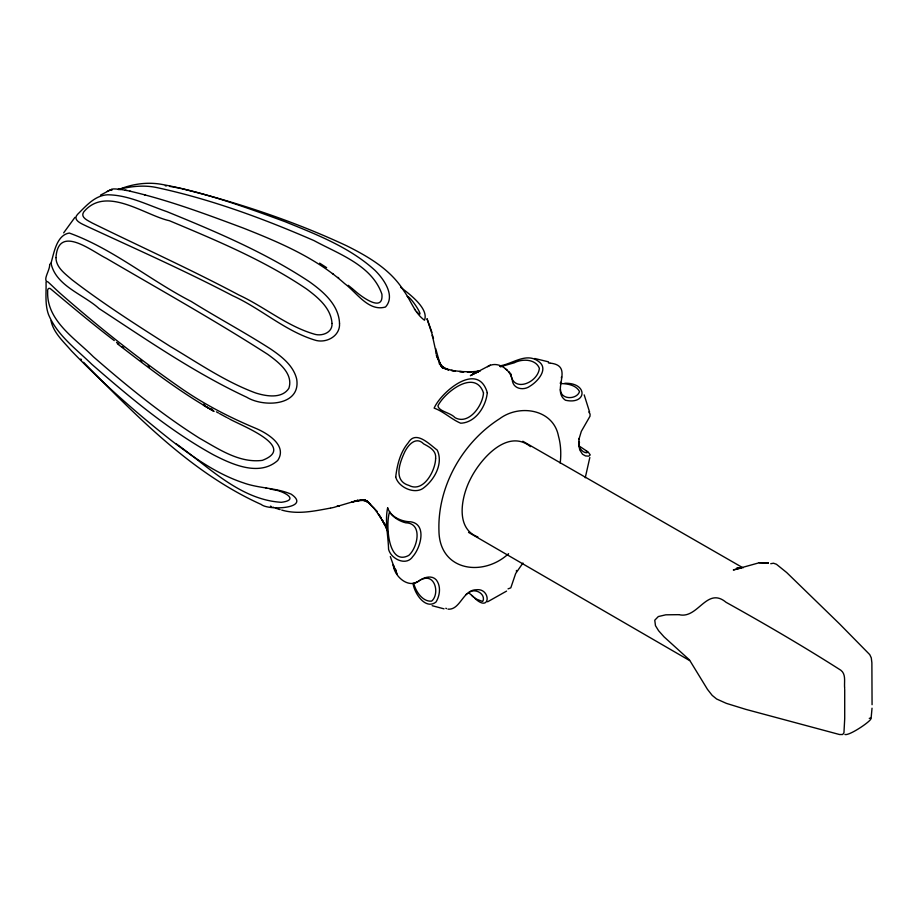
<?xml version="1.0" encoding="UTF-8"?>
<svg xmlns="http://www.w3.org/2000/svg" width="918" height="918" viewBox="0 0 918 918"><rect width="100%" height="100%" fill="white"/><g stroke="black" fill="none" stroke-linecap="round" stroke-linejoin="round"><path stroke-width="1.38" d="M844.709 718.037L844.709 689.326M844.709 718.737L843.94 732.908L842.586 734.526L839.477 734.515L745.829 709.373L726.356 703.36L716.637 699.011L712.207 695.396L707.491 689.395L689.452 659.893L664.035 636.84L658.585 630.712L655.475 625.674L654.764 620.201L658.332 616.552L665.791 614.819L678.597 614.67M872.066 704.714L871.882 662.762L871.285 657.85L869.736 654.614L839.58 623.919L786.68 572.534L776.421 564.26L773.518 563.227L770.741 563.698M872.031 708.191L871.136 717.899M588.794 452.815L590.228 454.915L588.748 456.154L585.466 455.925L582.528 454.238L579.728 449.958L578.707 443.658L579.281 438.138L581.323 431.357L589.999 416.244L590.079 414.052L588.794 411.975M46.038 281.918C46.393 292.716 44.752 303.915 48.436 314.323C56.996 335.173 76.16 349.024 91.834 364.308C129.989 397.551 169.187 430.485 213.71 454.961C232.357 464.542 259.301 476.786 277.718 460.492C287.965 445.184 266.472 432.619 254.47 427.799C228.616 416.921 203.601 403.954 180.548 387.889C138.951 358.995 99.19 327.451 61.07 294.116C56.618 290.203 52.429 285.98 48.046 281.998C41.861 280.667 50.226 270.328 49.687 264.166M578.81 439.493L578.914 438.483M560.209 463.165C561.219 454.169 560.932 444.897 558.477 436.142C553.347 409.061 519.45 403.92 499.736 418.677C462.615 442.246 437.507 486.322 438.942 530.581C439.274 571.088 482.925 577.388 508.583 553.692M560.428 383.139L560.542 382.278M589.826 457.52L585.248 477.785M561.587 376.816L561.346 377.986M588.048 452.287C584.502 454.536 577.766 448.03 578.776 442.912M516.26 571.053L516.627 570.422M63.663 232.862L74.966 217.314M522.939 563.021L515.664 573.532L510.798 587.853L508.044 588.863M483.017 601.038C485.737 593.728 474.663 587.52 468.719 592.81L476.04 598.949L482.225 601.347M487.619 366.707C497.682 359.867 511.785 370.264 512.496 381.486C514.298 389.427 524.27 390.483 529.984 386.157C537.615 381.636 549.205 368.726 538.556 361.428C526.289 352.122 512.737 363.849 500.046 365.857M120.981 188.638C134.143 183.646 148.475 181.856 162.371 184.495C204.45 192.298 244.945 206.94 285.005 221.663C316.503 234.492 349.494 247.149 375.014 270.385C383.667 278.865 395.761 295.768 385.514 306.991C368.566 311.982 356.574 292.349 344.629 283.593C315.597 257.625 279.095 242.249 243.304 228.077C204.978 213.768 166.445 199.321 126.443 190.382C124.32 190.026 108.794 187.272 111.847 190.405M465.713 594.715L466.31 594.29M506.575 591.1L487.596 601.806M387.625 507.838C384.814 521.172 388.199 535.596 388.566 549.228C390.884 558.89 406.226 566.578 412.779 556.56C420.765 547.713 427.099 524.373 410.794 521.814C401.705 521.745 390.414 516.834 387.683 507.838M466.918 593.877L467.514 593.498M578.707 443.658L579.487 442.568L578.719 441.466M100.487 195.132L110.952 189.636M417.311 581.656L416.279 582.219M418.241 581.14L419.136 580.658M480.103 370.861L470.372 375.657L490.304 365.089M420.042 580.187L420.926 579.774M415.728 582.494L414.454 583.01M107.199 191.369L111.48 189.395M480.114 370.677L472.85 373.718L478.542 371.652M421.81 579.396C435.258 573.084 439.871 594.118 431.667 601.106C422.957 602.128 415.59 591.559 413.766 583.251M514.424 362.725C522.353 358.605 535.642 358.927 539.371 368.267C538.005 382.84 512.967 392.996 510.89 374.246M513.747 362.943L500.769 366.638M333.36 507.539L358.066 500.23L351.628 502.203L362.472 499.794L356.62 500.872L365.594 500.195L360.395 500.092L366.856 500.758L362.059 499.897L368.175 502.192M339.121 506.254L337.204 506.013M120.476 188.798L118.066 189.498M759.266 562.745L768.377 562.929L759.266 562.745L733.31 569.963L740.792 568.127L736.764 568.127L740.906 568.208M844.927 734.469C849.712 736.328 878.056 716.465 869.254 718.335M479.127 371.113L473.998 372.1L479.276 371.205L467.331 372.077L472.139 371.779L459.551 371.572L463.911 371.801L451.426 370.447L455.374 371.159L443.405 368.107L448.684 370.034L440.927 365.8L443.853 368.129L439.286 363.677L443.153 368.038L439.343 362.759L441.581 366.259M332.809 507.643L331.042 507.987M330.503 508.09C314.495 511.028 297.788 514.803 281.734 510.064M118.342 189.395C131.044 186.331 144.264 184.782 157.196 187.662C211.186 199.309 263.42 218.576 313.99 240.596C338.604 253.988 371.962 265.233 381.911 294.208C383.793 314.323 359.03 294.827 353.969 289.973M560.347 383.563C567.152 383.598 576.125 384.963 579.522 391.561C577.101 399.663 560.382 400.328 560.428 389.243M679.113 614.681C698.082 619.294 706.734 586.12 726.035 602.288C764.889 623.896 803.376 646.341 840.842 670.243C846.396 674.42 843.929 682.476 844.698 688.362M564.777 383.288C588.197 382.519 587.084 405.079 565.488 400.237C550.743 390.379 574.909 365.857 550.364 363.149M118.433 189.429L120.281 189.567M548.379 362.885L549.871 363.058M165.286 185.803L166.353 185.929M169.543 186.365L172.538 186.847M444.037 608.852L432.149 605.696M125.215 190.256L126.535 190.496M173.536 187.02L177.507 187.777M534.735 358.49L548.528 361.841M178.459 187.972L181.294 188.569M129.817 191.162L130.804 191.38M182.234 188.775C238.496 202.74 293.898 221.181 346.465 245.703C368.267 256.581 390.724 269.594 403.851 290.914C410.862 300.381 414.684 313.187 424.495 320.233C429.119 308.54 409.267 293.898 400.764 287.391M270.018 488.927L272.52 489.535M265.876 487.917L266.69 488.124M273.346 489.742C280.942 490.132 301.483 499.736 281.333 502.307C239.988 499.828 208.156 466.355 176.176 443.796M477.865 536.95C454.731 528.332 461.559 496.168 470.395 479.139C479.988 459.666 507.241 427.811 530.478 446.63M144.596 194.937L145.514 195.201M280.139 509.605L278.556 509.134M448.007 609.15C460.377 610.218 462.844 589.712 476.488 589.746C491.141 587.979 490.843 613.855 474.526 597.997M499.851 366.408L500.838 366.73M277.775 508.882L275.389 508.067M272.898 507.138L273.725 507.447M270.443 506.151L271.258 506.484M446.561 608.6L445.815 608.255M579.602 446.309L588.071 451.966M229.638 419.044C240.872 425.459 297.627 446.882 262.307 460.377C239.346 463.326 218.633 448.982 199.619 438.288C161.752 414.42 126.925 386.03 93.246 356.643C75.104 338.352 46.52 320.715 47.667 291.591C47.07 289.216 49.056 286.944 51.041 289.227C71.868 306.635 92.649 324.134 114.257 340.589M227.721 418.034L228.674 418.539M226.769 417.529L219.609 413.639M743.052 567.863L522.801 441.237M218.541 413.043L216.43 411.849M468.536 532.383L689.556 660.524M211.324 408.889L212.666 409.68M214.135 411.379L203.36 405.079L213.125 410.759C179.125 391.573 148.223 367.533 117.366 343.768M203.498 404.195L204.691 404.93M367.234 501.664L365.284 500.425L370.562 504.177L366.982 501.159L373.947 508.182L381.452 518.406L378.319 514.011L384.826 524.889L382.106 519.554L387.316 530.329L385.078 524.017L388.027 532.566M505.393 368.944L507.493 370.424M586.017 450.761L586.659 451.174M319.636 263.145L326.636 267.666M332.454 273.507L333.475 274.207M337.916 277.362L338.708 277.947M147.867 366.03L149.209 367.016M140.167 360.304L141.831 361.554M122.048 346.591L123.678 347.83M116.529 342.345L118.801 344.089M348.22 285.291L352.282 288.596M352.707 288.94L353.338 289.457M407.225 296.503C410.885 296.17 427.088 322.092 416.359 311.615M473.309 596.941L471.68 595.38M509.008 371.744L510.821 374.085M366.982 501.159L377.424 511.67M83.561 362.289C136.53 416.129 191.472 473.08 261.24 504.475C268.928 510.936 312.028 508.4 291.155 494.159C276.02 487.699 258.945 488.479 243.511 482.879C217.061 474.136 194.019 457.715 172.022 441.042C136.644 413.203 102.759 383.311 71.478 350.906C63.709 341.771 53.519 332.982 51.018 320.761M80.773 358.972L81.507 359.856M414.879 309.756L414.443 309.182M390.77 513.655C394.327 518.062 400.041 521.413 405.745 522.812C422.9 523.099 417.759 547.438 408.785 555.401C387.74 566.716 385.434 522.985 389.691 511.59M390.586 513.369L390.196 512.703M397.046 574.152L393.202 564.708C394.109 576.665 409.256 589.872 420.1 580.13C424.77 577.043 432.114 575.127 436.325 579.958C441.168 586.258 439.929 595.644 435.981 602.07C425.298 610.263 414.133 592.948 413.043 583.263M442.556 368.141L436.394 355.427L440.043 364.09L435.706 348.599M584.181 394.889L589.608 412.102M396.656 573.394L395.761 569.481M395.199 570.204L390.311 556.56M431.919 332.362L427.008 318.695L433.491 338.398M432.045 335.265L432.619 337.067M432.917 338.042L435.407 349.333M435.591 350.504L436.073 354.015M435.625 458.277C435.614 470.349 423.531 493.184 408.98 485.427C392.847 480.837 399.812 462.27 404.895 451.633C408.395 444.656 416.187 436.05 423.691 443.91C429.291 446.882 436.52 450.612 435.625 458.277M487.274 392.64C486.058 406.376 475.581 422.705 460.687 423.209C451.449 419.342 443.715 411.528 434.134 408.12C441.271 391.814 477.957 360.694 487.274 392.64M395.715 476.935C398.091 486.781 413.502 494.4 422.647 488.64C434.065 480.562 443.692 463.831 437.232 450.084C429.635 444.519 415.797 429.693 408.303 442.705C400.237 452.207 397.15 464.818 395.715 476.935M483.488 392.858C482.788 405.595 468.868 425.183 455.076 417.724C450.554 412.526 438.586 411.459 437.943 405.802C444.656 392.181 475.088 368.451 483.488 392.858M51.018 263.156C55.642 285.946 83.481 294.345 99.052 308.563C147.052 339.958 194.65 372.926 246.758 397.242C263.363 407.443 301.001 406.238 296.698 379.145C293.473 365.616 281.746 356.597 270.821 349.127C244.796 332.385 217.44 317.8 191.185 301.437C150.013 280.311 112.994 248.812 69.298 233.046C56.606 235.054 53.978 252.966 51.018 263.156M332.006 323.457C332.706 332.775 321.633 336.642 314.105 334.072C286.852 326.085 264.579 306.922 239.013 295.068C190.875 269.467 141.154 247.022 92.225 223.017C88.633 220.836 80.015 217.658 83.607 212.115C105.765 184.977 144.539 215.225 169.417 220.722C216.499 240.459 264.189 260.31 306.646 289.032C318.007 297.489 331.088 308.207 332.006 323.457M55.975 257.614C55.964 267.436 65.178 273.805 71.788 279.611C103.286 303.824 136.874 325.19 170.369 346.499C198.162 362.954 225.162 381.681 255.629 392.961C266.013 396.243 281.837 399.089 288.872 388.325C293.691 373.546 278.326 362.094 267.861 354.428C215.133 320.577 160.375 289.962 106.304 258.325C91.984 251.325 58.19 223.785 55.975 257.614M339.522 323.411C340.383 336.217 325.901 343.837 314.667 340.027C284.729 330.79 260.942 308.528 232.564 295.665C184.908 270.718 135.692 248.904 86.9 226.298C82.723 224.141 71.753 220.389 77.617 214.296C86.051 205.999 94.841 195.431 107.578 194.788C128.405 194.972 147.58 205.012 166.892 211.633C215.833 231.634 265.061 252.381 309.297 281.677C323.297 291.614 338.834 304.902 339.522 323.411"/></g></svg>
